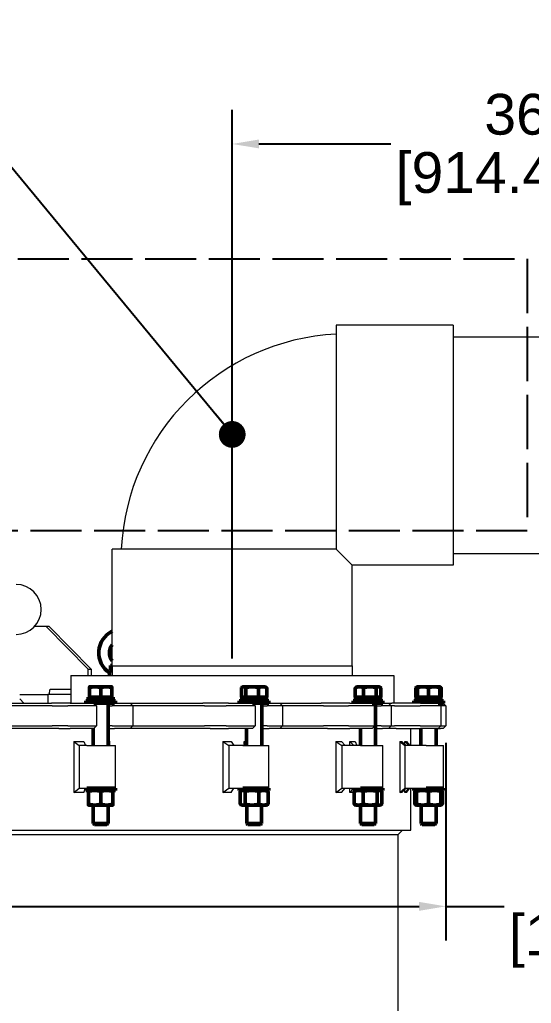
# Model space of a CAD drawing. Header units: inches. Extents: x 20 to 536, y 8 to 344.
# Drawn here: x 118.5 to 148.6, y 117.7 to 175.6 of the extents above; entities that cross this region are included whole.
import ezdxf

# ---------------------------------------------------------------- set-up
doc = ezdxf.new("R2010")
doc.units = ezdxf.units.IN
doc.header["$LTSCALE"] = 16
doc.header["$MEASUREMENT"] = 0
doc.linetypes.add('DASHED_SPACE', pattern=[0.2067, 0.1654, -0.0413])
for name, color, linetype, lineweight in [('Dimension (ANSI)', 7, 'Continuous', 25), ('Sketch Geometry (ANSI)', 7, 'Continuous', 25), ('Symbol (ANSI)', 7, 'Continuous', 25), ('Visible (ANSI)', 7, 'Continuous', 50)]:
    doc.layers.add(name, color=color, linetype=linetype, lineweight=lineweight)
doc.styles.add('MEMCOR Medium', font='arial.ttf')
doc.styles.add('Standard D-E', font='arial.ttf')
doc.dimstyles.new('Default (ANSI)', dxfattribs={"dimscale": 16, "dimtxt": 0.15, "dimasz": 0.098425, "dimexe": 0.125, "dimexo": 0.0625, "dimgap": 0.031496, "dimtad": 0, "dimtih": 1, "dimtoh": 1, "dimdec": 4, "dimrnd": 1e-08, "dimzin": 3, "dimdsep": 46, "dimlunit": 5, "dimtxsty": 'MEMCOR Medium', "dimcen": 0.09, "dimdle": 0.393701, "dimclrd": 256, "dimclre": 256, "dimclrt": 256, "dimadec": 0, "dimazin": 1, "dimtfac": 0.8, "dimtofl": 0, "dimtmove": 0, "dimatfit": 3, "dimfxl": 1, "dimfrac": 1, "dimtolj": 1, "dimtzin": 4, "dimlwd": -1, "dimlwe": -1, "dimarcsym": 0})
doc.dimstyles.new('in [mm] D-E NeptuneBenson', dxfattribs={"dimscale": 16, "dimtxt": 0.15, "dimasz": 0.098425, "dimexe": 0.125, "dimexo": 0.063, "dimgap": 0.031496, "dimtad": 0, "dimtih": 1, "dimtoh": 1, "dimdec": 4, "dimrnd": 1e-08, "dimzin": 3, "dimdsep": 46, "dimlunit": 5, "dimtxsty": 'Standard D-E', "dimcen": 0.09, "dimdle": 0.393701, "dimclrd": 256, "dimclre": 256, "dimclrt": 256, "dimadec": 1, "dimazin": 1, "dimtfac": 1, "dimtofl": 0, "dimtmove": 0, "dimatfit": 3, "dimfxl": 1, "dimfrac": 1, "dimtolj": 1, "dimtzin": 4, "dimlwd": -1, "dimlwe": -1, "dimarcsym": 0})
doc.dimstyles.new('in [mm] D-E NeptuneBenson$7', dxfattribs={"dimscale": 16, "dimtxt": 0.15, "dimasz": 0.098425, "dimexe": 0.125, "dimexo": 0.063, "dimgap": 0.031496, "dimtad": 0, "dimtih": 1, "dimtoh": 1, "dimdec": 4, "dimrnd": 1e-08, "dimzin": 3, "dimdsep": 46, "dimlunit": 5, "dimtxsty": 'Standard D-E', "dimcen": 0.09, "dimdle": 0.393701, "dimclrd": 256, "dimclre": 256, "dimclrt": 256, "dimadec": 1, "dimazin": 1, "dimtfac": 1, "dimtofl": 0, "dimtmove": 0, "dimatfit": 3, "dimfxl": 1, "dimfrac": 1, "dimtolj": 1, "dimtzin": 4, "dimlwd": -1, "dimlwe": -1, "dimarcsym": 0})

# ---------------------------------------------------------------- blocks, each defined once
blk = doc.blocks.new('*D20')
at = {"layer": 'Defpoints', "color": 0, "transparency": 16777216}
for p in [(131.013, 168.311), (167.013, 160.095), (131.013, 137.032)]:
    blk.add_point(p, dxfattribs=at)
at = {"layer": 'Dimension (ANSI)', "transparency": 16777216}
for p, q in [((131.013, 138.04), (131.013, 170.311)), ((167.013, 161.103), (167.013, 170.311)), ((132.587, 168.311), (140.346, 168.311)), ((165.438, 168.311), (157.68, 168.311))]:
    blk.add_line(p, q, dxfattribs=at)
for points in [[(132.587, 168.574), (132.587, 168.049), (131.013, 168.311)], [(165.438, 168.574), (165.438, 168.049), (167.013, 168.311)]]:
    blk.add_solid(points, dxfattribs=at)
at = {"layer": 'Dimension (ANSI)', "transparency": 16777216, "char_height": 2.4, "attachment_point": 5, "style": 'Standard D-E'}
for s, insert in [('\\A1; 36 in', (149.013, 170.042)), ('\\A1;[914.4 mm]', (149.013, 166.269))]:
    blk.add_mtext(s, dxfattribs=dict(at, insert=insert))
blk = doc.blocks.new('*D22')
at = {"layer": 'Defpoints', "color": 0, "transparency": 16777216}
for p in [(82.444, 134.062), (143.581, 134.062), (143.581, 123.447)]:
    blk.add_point(p, dxfattribs=at)
at = {"layer": 'Dimension (ANSI)', "transparency": 16777216}
for p, q in [((82.444, 133.062), (82.444, 121.447)), ((143.581, 133.062), (143.581, 121.447)), ((84.019, 123.447), (142.006, 123.447)), ((143.581, 123.447), (147.003, 123.447))]:
    blk.add_line(p, q, dxfattribs=at)
for points in [[(84.019, 123.71), (84.019, 123.185), (82.444, 123.447)], [(142.006, 123.71), (142.006, 123.185), (143.581, 123.447)]]:
    blk.add_solid(points, dxfattribs=at)
at = {"layer": 'Dimension (ANSI)', "transparency": 16777216, "char_height": 2.4, "attachment_point": 5, "style": 'MEMCOR Medium'}
for s, insert in [('\\A1; 61{\\H0.8x;\\S1#8;} in', (156.602, 125.916)), ('\\A1;[1552.9 mm]', (156.602, 121.405))]:
    blk.add_mtext(s, dxfattribs=dict(at, insert=insert))

msp = doc.modelspace()

# ---------------------------------------------------------------- linework, layer by layer
at = {"layer": 'Sketch Geometry (ANSI)', "linetype": 'DASHED_SPACE', "ltscale": 1.132117}
for p, q in [((24.8, 161.55149), (148.3565, 161.55149)), ((148.3565, 145.55149), (24.8, 145.55149))]:
    msp.add_line(p, q, dxfattribs=at)
at = {"layer": 'Sketch Geometry (ANSI)', "linetype": 'DASHED_SPACE', "ltscale": 1.209482}
msp.add_line((148.3565, 161.55149), (148.3565, 145.55149), dxfattribs=at)
at = {"layer": 'Visible (ANSI)', "linetype": 'Continuous', "lineweight": 18}
for p, q in [((137.13554, 157.65684), (137.13554, 144.47184)), ((144.01254, 157.65684), (137.13554, 157.65684)), ((144.01254, 157.65684), (144.01254, 143.53284)), ((144.01254, 156.96984), (159.76254, 156.96984)), ((137.13554, 144.47184), (123.95054, 144.47184)), ((123.95054, 137.59484), (123.95054, 144.47184)), ((137.13554, 144.47184), (138.07454, 143.53284)), ((144.01254, 144.21984), (159.76254, 144.21984)), ((144.01254, 143.53284), (138.07454, 143.53284)), ((138.07454, 137.59484), (138.07454, 143.53284)), ((120.07593, 139.90734), (119.37615, 139.90734)), ((120.24767, 139.90734), (120.07593, 139.90734)), ((120.07593, 139.90734), (122.53879, 137.40734)), ((122.71053, 137.40734), (120.24767, 139.90734)), ((122.53879, 137.40734), (122.71053, 137.40734)), ((122.53879, 137.03234), (122.53879, 137.40734)), ((122.71053, 137.40734), (122.71053, 137.03234)), ((123.94954, 137.59484), (138.07554, 137.59484)), ((123.94954, 137.59484), (123.94954, 137.03234)), ((138.07554, 137.59484), (138.07554, 137.03234)), ((121.51254, 137.03234), (140.51254, 137.03234)), ((121.51254, 137.03234), (121.51254, 135.40734)), ((140.51254, 137.03234), (140.51254, 135.40734)), ((120.24392, 135.90734), (120.29759, 136.21984)), ((120.29759, 136.21984), (121.51254, 136.21984)), ((118.51254, 135.90734), (120.16879, 135.90734)), ((118.51254, 135.65734), (118.76254, 135.40734)), ((121.51254, 135.90734), (120.16879, 135.90734)), ((120.16879, 135.90734), (120.16879, 135.40734)), ((115.45607, 135.40734), (120.37484, 135.40734)), ((120.4151, 135.25234), (115.46943, 135.25234)), ((121.16046, 135.40734), (120.37484, 135.40734)), ((120.4151, 135.25234), (121.01481, 135.25234)), ((121.01481, 135.25234), (121.34186, 135.25234)), ((121.48751, 135.40734), (121.16046, 135.40734)), ((122.59191, 135.25234), (121.34186, 135.25234)), ((121.48751, 135.40734), (122.54381, 135.40734)), ((122.54381, 135.40734), (122.80587, 135.40734)), ((122.8553, 135.25234), (122.59191, 135.25234)), ((122.80587, 135.40734), (122.87057, 135.40734)), ((123.02557, 135.25234), (122.8553, 135.25234)), ((122.87057, 135.40734), (123.02557, 135.25234)), ((123.02557, 135.25234), (123.02557, 134.06234)), ((123.72281, 135.25234), (123.95019, 135.25234)), ((124.27635, 135.25234), (123.95019, 135.25234)), ((124.09584, 135.40734), (124.08924, 135.40734)), ((124.09584, 135.40734), (124.21978, 135.40734)), ((124.21978, 135.40734), (124.47637, 135.40734)), ((124.53423, 135.25234), (124.27635, 135.25234)), ((124.47637, 135.40734), (125.00593, 135.40734)), ((125.16093, 135.25234), (124.53423, 135.25234)), ((125.00593, 135.40734), (129.29267, 135.40734)), ((125.00593, 135.40734), (125.16093, 135.25234)), ((129.38169, 135.25234), (125.16093, 135.25234)), ((125.16093, 135.25234), (125.16093, 134.06234)), ((130.17063, 135.40734), (129.29267, 135.40734)), ((129.38169, 135.25234), (130.05189, 135.25234)), ((130.05189, 135.25234), (130.66654, 135.25234)), ((130.78527, 135.40734), (130.17063, 135.40734)), ((132.04936, 135.25234), (130.66654, 135.25234)), ((130.78527, 135.40734), (131.95376, 135.40734)), ((131.95376, 135.40734), (132.1703, 135.40734)), ((132.267, 135.25234), (132.04936, 135.25234)), ((132.1703, 135.40734), (132.20604, 135.40734)), ((132.20604, 135.40734), (132.36104, 135.25234)), ((132.36104, 135.25234), (132.267, 135.25234)), ((132.36104, 135.25234), (132.36104, 134.06234)), ((132.74773, 135.25234), (133.0686, 135.25234)), ((133.42545, 135.25234), (133.0686, 135.25234)), ((133.18733, 135.40734), (133.17492, 135.40734)), ((133.18733, 135.40734), (133.32294, 135.40734)), ((133.32294, 135.40734), (133.52919, 135.40734)), ((133.63275, 135.25234), (133.42545, 135.25234)), ((133.52919, 135.40734), (133.80967, 135.40734)), ((133.96467, 135.25234), (133.63275, 135.25234)), ((133.80967, 135.40734), (136.24688, 135.40734)), ((133.80967, 135.40734), (133.96467, 135.25234)), ((136.37393, 135.25234), (133.96467, 135.25234)), ((133.96467, 135.25234), (133.96467, 134.06234)), ((137.11128, 135.40734), (136.24688, 135.40734)), ((136.37393, 135.25234), (137.03378, 135.25234)), ((137.03378, 135.25234), (137.86188, 135.25234)), ((137.93938, 135.40734), (137.11128, 135.40734)), ((139.21068, 135.25234), (137.86188, 135.25234)), ((137.93938, 135.40734), (139.07912, 135.40734)), ((139.07912, 135.40734), (139.22403, 135.40734)), ((139.35633, 135.25234), (139.21068, 135.25234)), ((139.22403, 135.40734), (139.23795, 135.40734)), ((139.23795, 135.40734), (139.39295, 135.25234)), ((139.39295, 135.25234), (139.35633, 135.25234)), ((139.39295, 135.25234), (139.39295, 134.06234)), ((139.44628, 135.25234), (139.76795, 135.25234)), ((140.11245, 135.25234), (139.76795, 135.25234)), ((139.87378, 135.40734), (139.97636, 135.40734)), ((139.97636, 135.40734), (140.10741, 135.40734)), ((140.10741, 135.40734), (140.20688, 135.40734)), ((140.24416, 135.25234), (140.11245, 135.25234)), ((140.20688, 135.40734), (140.39868, 135.40734)), ((140.20688, 135.40734), (140.36188, 135.25234)), ((140.36188, 135.25234), (140.24416, 135.25234)), ((140.54844, 135.25234), (140.36188, 135.25234)), ((140.36188, 135.25234), (140.36188, 134.06234)), ((141.14526, 135.40734), (140.39868, 135.40734)), ((140.54844, 135.25234), (141.11835, 135.25234)), ((141.11835, 135.25234), (142.06003, 135.25234)), ((142.08695, 135.40734), (141.14526, 135.40734)), ((143.21212, 135.25234), (142.06003, 135.25234)), ((142.08695, 135.40734), (143.06046, 135.40734)), ((143.06046, 135.40734), (143.11627, 135.40734)), ((143.11627, 135.40734), (143.11814, 135.40734)), ((143.11814, 135.40734), (143.27314, 135.25234)), ((143.26821, 135.25234), (143.21212, 135.25234)), ((143.27314, 135.25234), (143.26821, 135.25234)), ((143.53081, 135.25234), (143.27314, 135.25234)), ((143.27314, 135.25234), (143.27314, 134.06234)), ((143.42598, 135.40734), (143.58098, 135.25234)), ((143.57105, 135.25234), (143.53081, 135.25234)), ((143.58098, 135.25234), (143.57105, 135.25234)), ((143.58098, 135.25234), (143.58098, 134.06234)), ((120.82119, 133.90734), (115.04985, 133.90734)), ((115.46943, 134.06234), (120.4151, 134.06234)), ((121.01481, 134.06234), (120.4151, 134.06234)), ((120.82119, 133.90734), (121.16046, 133.90734)), ((121.34186, 134.06234), (121.01481, 134.06234)), ((121.16046, 133.90734), (121.48751, 133.90734)), ((121.34186, 134.06234), (122.59191, 134.06234)), ((122.54381, 133.90734), (121.48751, 133.90734)), ((122.80587, 133.90734), (122.54381, 133.90734)), ((122.59191, 134.06234), (122.8553, 134.06234)), ((122.87057, 133.90734), (122.80587, 133.90734)), ((122.8553, 134.06234), (123.02557, 134.06234)), ((122.87057, 133.90734), (123.02557, 134.06234)), ((123.95019, 134.06234), (123.72281, 134.06234)), ((123.72281, 133.90734), (123.73644, 133.90734)), ((123.73644, 133.90734), (124.09584, 133.90734)), ((123.95019, 134.06234), (124.27635, 134.06234)), ((124.21978, 133.90734), (124.09584, 133.90734)), ((124.47637, 133.90734), (124.21978, 133.90734)), ((124.27635, 134.06234), (124.53423, 134.06234)), ((125.00593, 133.90734), (124.47637, 133.90734)), ((124.53423, 134.06234), (125.16093, 134.06234)), ((125.00593, 133.90734), (125.16093, 134.06234)), ((129.72531, 133.90734), (125.00593, 133.90734)), ((125.16093, 134.06234), (129.38169, 134.06234)), ((130.05189, 134.06234), (129.38169, 134.06234)), ((129.72531, 133.90734), (130.17063, 133.90734)), ((130.66654, 134.06234), (130.05189, 134.06234)), ((130.17063, 133.90734), (130.78527, 133.90734)), ((130.66654, 134.06234), (132.04936, 134.06234)), ((131.95376, 133.90734), (130.78527, 133.90734)), ((132.1703, 133.90734), (131.95376, 133.90734)), ((132.04936, 134.06234), (132.267, 134.06234)), ((132.20604, 133.90734), (132.1703, 133.90734)), ((132.20604, 133.90734), (132.36104, 134.06234)), ((132.267, 134.06234), (132.36104, 134.06234)), ((133.0686, 134.06234), (132.74773, 134.06234)), ((132.74773, 133.90734), (133.18733, 133.90734)), ((133.0686, 134.06234), (133.42545, 134.06234)), ((133.32294, 133.90734), (133.18733, 133.90734)), ((133.52919, 133.90734), (133.32294, 133.90734)), ((133.42545, 134.06234), (133.63275, 134.06234)), ((133.80967, 133.90734), (133.52919, 133.90734)), ((133.63275, 134.06234), (133.96467, 134.06234)), ((133.80967, 133.90734), (133.96467, 134.06234)), ((136.61362, 133.90734), (133.80967, 133.90734)), ((133.96467, 134.06234), (136.37393, 134.06234)), ((137.03378, 134.06234), (136.37393, 134.06234)), ((136.61362, 133.90734), (137.11128, 133.90734)), ((137.86188, 134.06234), (137.03378, 134.06234)), ((137.11128, 133.90734), (137.93938, 133.90734)), ((137.86188, 134.06234), (139.21068, 134.06234)), ((139.07912, 133.90734), (137.93938, 133.90734)), ((139.22403, 133.90734), (139.07912, 133.90734)), ((139.21068, 134.06234), (139.35633, 134.06234)), ((139.23795, 133.90734), (139.22403, 133.90734)), ((139.23795, 133.90734), (139.39295, 134.06234)), ((139.35633, 134.06234), (139.39295, 134.06234)), ((139.76795, 134.06234), (139.44628, 134.06234)), ((139.44628, 133.90734), (139.84545, 133.90734)), ((139.76795, 134.06234), (140.11245, 134.06234)), ((139.97636, 133.90734), (139.84545, 133.90734)), ((140.10741, 133.90734), (139.97636, 133.90734)), ((140.20688, 133.90734), (140.10741, 133.90734)), ((140.11245, 134.06234), (140.24416, 134.06234)), ((140.20688, 133.90734), (140.36188, 134.06234)), ((140.65529, 133.90734), (140.20688, 133.90734)), ((140.24416, 134.06234), (140.36188, 134.06234)), ((140.36188, 134.06234), (140.54844, 134.06234)), ((141.11835, 134.06234), (140.54844, 134.06234)), ((140.65529, 133.90734), (141.14526, 133.90734)), ((142.06003, 134.06234), (141.11835, 134.06234)), ((141.14526, 133.90734), (142.08695, 133.90734)), ((141.51387, 132.90734), (141.51387, 133.90734)), ((142.06003, 134.06234), (143.21212, 134.06234)), ((143.06046, 133.90734), (142.08695, 133.90734)), ((143.11627, 133.90734), (143.06046, 133.90734)), ((143.11814, 133.90734), (143.11627, 133.90734)), ((143.11814, 133.90734), (143.27314, 134.06234)), ((143.11814, 133.90734), (143.26712, 133.90734)), ((143.21212, 134.06234), (143.26821, 134.06234)), ((143.37755, 133.90734), (143.26712, 133.90734)), ((143.26821, 134.06234), (143.27314, 134.06234)), ((143.27314, 134.06234), (143.53081, 134.06234)), ((143.41759, 133.90734), (143.37755, 133.90734)), ((143.42598, 133.90734), (143.41759, 133.90734)), ((143.42598, 133.90734), (143.58098, 134.06234)), ((143.53081, 134.06234), (143.57105, 134.06234)), ((143.57105, 134.06234), (143.58098, 134.06234)), ((121.69591, 133.15724), (121.69591, 130.15744)), ((121.69591, 133.15724), (122.29333, 133.15724)), ((121.69591, 133.15724), (122.01926, 132.90734)), ((122.29333, 133.15724), (122.37471, 132.90734)), ((123.72281, 133.15724), (123.81003, 133.15724)), ((123.81003, 133.15724), (123.72281, 133.00826)), ((123.81003, 132.90734), (123.81003, 133.15724)), ((130.45684, 133.15724), (130.45684, 130.15744)), ((130.45684, 133.15724), (130.95038, 133.15724)), ((130.45684, 133.15724), (130.81464, 132.90734)), ((130.95038, 133.15724), (131.10767, 132.90734)), ((131.70976, 133.15724), (131.85273, 132.93932)), ((131.70976, 132.90734), (131.70976, 133.15724)), ((131.70976, 133.15724), (131.85273, 133.15724)), ((137.11373, 133.15724), (137.11373, 130.15744)), ((137.11373, 133.15724), (137.44385, 133.15724)), ((137.11373, 133.15724), (137.46282, 132.90734)), ((137.44385, 133.15724), (137.65809, 132.90734)), ((137.93951, 133.15724), (138.15809, 132.90734)), ((137.93951, 132.90734), (137.93951, 133.15724)), ((137.93951, 133.15724), (138.23863, 133.15724)), ((138.23863, 133.15724), (138.33782, 132.90734)), ((140.86366, 133.15724), (140.86366, 130.15744)), ((140.86366, 133.15724), (140.99055, 133.15724)), ((140.86366, 133.15724), (141.16194, 132.90734)), ((140.99055, 133.15724), (141.23589, 132.90734)), ((141.16269, 133.15724), (141.40954, 132.90734)), ((141.16269, 132.9819), (141.16269, 133.15724)), ((141.16269, 133.15724), (141.25434, 133.15724)), ((141.25434, 133.15724), (141.46582, 132.90734)), ((122.45308, 132.90734), (122.01926, 132.90734)), ((122.01926, 132.90734), (122.01926, 130.40734)), ((122.45308, 132.90734), (124.15031, 132.90734)), ((124.15031, 130.40734), (124.15031, 132.90734)), ((131.62995, 132.90734), (130.81464, 132.90734)), ((130.81464, 132.90734), (130.81464, 130.40734)), ((131.62995, 132.90734), (133.17523, 132.90734)), ((133.17523, 130.40734), (133.17523, 132.90734)), ((138.56128, 132.90734), (137.46282, 132.90734)), ((137.46282, 132.90734), (137.46282, 130.40734)), ((138.56128, 132.90734), (139.87378, 132.90734)), ((139.87378, 130.40734), (139.87378, 132.90734)), ((142.41106, 132.90734), (141.16194, 132.90734)), ((141.16194, 132.90734), (141.16194, 130.40734)), ((142.41106, 132.90734), (143.438, 132.90734)), ((143.438, 130.40734), (143.438, 132.90734)), ((121.69591, 130.15744), (122.01926, 130.40734)), ((122.01926, 130.40734), (122.45308, 130.40734)), ((122.29333, 130.15744), (122.37471, 130.40734)), ((124.15031, 130.40734), (122.45308, 130.40734)), ((130.45684, 130.15744), (130.81464, 130.40734)), ((130.81464, 130.40734), (131.62995, 130.40734)), ((130.95038, 130.15744), (131.10767, 130.40734)), ((133.17523, 130.40734), (131.62995, 130.40734)), ((137.11373, 130.15744), (137.46282, 130.40734)), ((137.44385, 130.15744), (137.65809, 130.40734)), ((137.46282, 130.40734), (138.56128, 130.40734)), ((137.93951, 130.15744), (137.93951, 130.40734)), ((137.93951, 130.15744), (138.12378, 130.36812)), ((139.87378, 130.40734), (138.56128, 130.40734)), ((140.86366, 130.15744), (141.16194, 130.40734)), ((140.99055, 130.15744), (141.23589, 130.40734)), ((141.16194, 130.40734), (142.41106, 130.40734)), ((141.16269, 130.15744), (141.40954, 130.40734)), ((141.16269, 130.15744), (141.16269, 130.33278)), ((141.25434, 130.15744), (141.46582, 130.40734)), ((141.51387, 127.93859), (141.51387, 130.40734)), ((143.438, 130.40734), (142.41106, 130.40734)), ((122.29333, 130.15744), (121.69591, 130.15744)), ((130.95038, 130.15744), (130.45684, 130.15744)), ((137.44385, 130.15744), (137.11373, 130.15744)), ((138.18145, 130.15744), (137.93951, 130.15744)), ((140.99055, 130.15744), (140.86366, 130.15744)), ((141.25434, 130.15744), (141.16269, 130.15744)), ((84.51121, 127.93859), (141.51387, 127.93859)), ((141.48261, 127.90734), (84.54246, 127.90734)), ((140.76196, 127.65734), (85.26051, 127.65734)), ((140.76196, 127.65734), (141.01194, 127.90734)), ((140.76456, 106.32103), (140.76456, 127.65994))]:
    msp.add_line(p, q, dxfattribs=at)
at = {"layer": 'Visible (ANSI)'}
for p, q in [((123.79514, 137.03234), (123.79514, 137.18882)), ((123.95054, 137.61926), (123.85828, 137.61926)), ((122.61857, 135.76697), (122.61857, 136.31238)), ((122.61931, 136.37097), (122.61931, 136.37097)), ((122.94841, 136.37097), (122.61931, 136.37097)), ((122.61931, 136.37097), (122.61931, 136.37097)), ((122.62004, 135.76697), (122.62004, 136.31238)), ((123.60441, 136.37097), (122.94841, 136.37097)), ((123.27678, 135.76697), (123.27678, 136.31238)), ((123.93131, 136.37097), (123.60441, 136.37097)), ((123.93131, 136.37097), (123.93131, 136.37097)), ((123.93204, 135.76697), (123.93204, 136.31238)), ((131.55401, 135.76697), (131.55401, 136.31238)), ((131.64423, 136.37097), (131.60164, 136.34638)), ((131.68423, 136.37097), (131.64423, 136.37097)), ((132.18757, 136.37097), (131.68423, 136.37097)), ((131.81446, 135.76697), (131.81446, 136.31238)), ((132.80358, 136.37097), (132.18757, 136.37097)), ((132.56069, 135.76697), (132.56069, 136.31238)), ((132.95623, 136.37097), (132.80358, 136.37097)), ((132.95623, 136.37097), (132.99883, 136.34638)), ((133.04646, 135.76697), (133.04646, 136.31238)), ((138.25306, 135.76697), (138.25306, 136.31238)), ((138.34278, 136.37097), (138.30117, 136.34695)), ((138.49708, 136.37097), (138.34278, 136.37097)), ((139.11395, 136.37097), (138.49708, 136.37097)), ((138.74109, 135.76697), (138.74109, 136.31238)), ((139.61565, 136.37097), (139.11395, 136.37097)), ((139.48681, 135.76697), (139.48681, 136.31238)), ((139.65478, 136.37097), (139.61565, 136.37097)), ((139.65478, 136.37097), (139.69639, 136.34695)), ((139.7445, 135.76697), (139.7445, 136.31238)), ((141.81677, 135.76697), (141.81677, 136.31238)), ((141.907, 136.37097), (141.86441, 136.34638)), ((141.90627, 135.76697), (141.90627, 136.31238)), ((141.90701, 136.37097), (141.907, 136.37097)), ((141.907, 136.37097), (141.907, 136.37097)), ((142.23611, 136.37097), (141.90701, 136.37097)), ((141.90774, 135.76697), (141.90774, 136.31238)), ((142.89211, 136.37097), (142.23611, 136.37097)), ((142.56447, 135.76697), (142.56447, 136.31238)), ((143.219, 136.37097), (142.89211, 136.37097)), ((143.219, 136.37097), (143.21901, 136.37097)), ((143.21901, 136.37097), (143.2616, 136.34638)), ((143.21974, 135.76697), (143.21974, 136.31238)), ((143.30923, 135.76697), (143.30923, 136.31238)), ((124.15031, 135.54797), (122.40031, 135.54797)), ((122.40031, 135.40734), (122.40031, 135.54797)), ((122.54581, 135.76697), (124.00481, 135.76697)), ((122.54581, 135.76697), (122.54581, 135.54797)), ((122.61931, 135.76697), (122.61857, 135.76697)), ((122.62004, 135.76697), (122.61931, 135.76697)), ((122.61931, 135.76697), (122.61931, 135.76697)), ((122.94841, 135.76697), (122.62004, 135.76697)), ((123.27678, 135.76697), (122.94841, 135.76697)), ((123.60441, 135.76697), (123.27678, 135.76697)), ((123.93204, 135.76697), (123.60441, 135.76697)), ((123.93131, 135.76697), (123.93131, 135.76697)), ((124.00481, 135.76697), (124.00481, 135.54797)), ((124.15031, 135.40734), (124.15031, 135.54797)), ((133.17523, 135.54797), (131.42523, 135.54797)), ((131.42523, 135.40734), (131.42523, 135.54797)), ((131.68423, 135.76697), (131.55401, 135.76697)), ((131.57073, 135.76697), (133.02973, 135.76697)), ((131.57073, 135.76697), (131.57073, 135.54797)), ((131.64423, 135.76697), (131.64423, 135.76697)), ((131.81446, 135.76697), (131.68423, 135.76697)), ((132.18757, 135.76697), (131.81446, 135.76697)), ((132.56069, 135.76697), (132.18757, 135.76697)), ((132.80358, 135.76697), (132.56069, 135.76697)), ((133.04646, 135.76697), (132.80358, 135.76697)), ((132.95623, 135.76697), (132.95623, 135.76697)), ((133.02973, 135.76697), (133.02973, 135.54797)), ((133.17523, 135.40734), (133.17523, 135.54797)), ((139.87378, 135.54797), (138.12378, 135.54797)), ((138.12378, 135.40734), (138.12378, 135.54797)), ((138.49708, 135.76697), (138.25306, 135.76697)), ((138.26928, 135.76697), (139.72828, 135.76697)), ((138.26928, 135.76697), (138.26928, 135.54797)), ((138.34278, 135.76697), (138.34278, 135.76697)), ((138.74109, 135.76697), (138.49708, 135.76697)), ((139.11395, 135.76697), (138.74109, 135.76697)), ((139.48681, 135.76697), (139.11395, 135.76697)), ((139.61565, 135.76697), (139.48681, 135.76697)), ((139.7445, 135.76697), (139.61565, 135.76697)), ((139.65478, 135.76697), (139.65478, 135.76697)), ((139.72828, 135.76697), (139.72828, 135.54797)), ((139.87378, 135.40734), (139.87378, 135.54797)), ((143.438, 135.54797), (141.688, 135.54797)), ((141.688, 135.40734), (141.688, 135.54797)), ((141.90627, 135.76697), (141.81677, 135.76697)), ((141.8335, 135.76697), (143.2925, 135.76697)), ((141.8335, 135.76697), (141.8335, 135.54797)), ((141.90701, 135.76697), (141.90627, 135.76697)), ((141.907, 135.76697), (141.907, 135.76697)), ((141.90774, 135.76697), (141.90701, 135.76697)), ((142.23611, 135.76697), (141.90774, 135.76697)), ((142.56447, 135.76697), (142.23611, 135.76697)), ((142.89211, 135.76697), (142.56447, 135.76697)), ((143.21974, 135.76697), (142.89211, 135.76697)), ((143.219, 135.76697), (143.219, 135.76697)), ((143.30923, 135.76697), (143.21974, 135.76697)), ((143.2925, 135.76697), (143.2925, 135.54797)), ((143.438, 135.40734), (143.438, 135.54797)), ((122.87057, 135.40734), (124.08924, 135.40734)), ((123.72281, 135.40734), (123.72281, 132.90734)), ((132.20604, 135.40734), (133.17492, 135.40734)), ((132.74773, 135.40734), (132.74773, 132.90734)), ((139.23795, 135.40734), (139.87378, 135.40734)), ((139.44628, 135.40734), (139.44628, 132.90734)), ((143.11814, 135.40734), (143.438, 135.40734)), ((122.82781, 133.90734), (122.82781, 132.90734)), ((131.85273, 133.90734), (131.85273, 132.90734)), ((138.55128, 133.90734), (138.55128, 132.90734)), ((142.1155, 133.90734), (142.1155, 132.90734)), ((143.0105, 133.90734), (143.0105, 132.90734)), ((122.40031, 130.26672), (122.40031, 130.40734)), ((122.40031, 130.26672), (124.15031, 130.26672)), ((124.15031, 130.40734), (122.45308, 130.40734)), ((122.55631, 130.26672), (122.55631, 130.26672)), ((123.99431, 130.26672), (123.99431, 130.26672)), ((124.15031, 130.26672), (124.15031, 130.40734)), ((131.42523, 130.26672), (131.42523, 130.40734)), ((131.42523, 130.26672), (133.17523, 130.26672)), ((131.58123, 130.26672), (131.53455, 130.24495)), ((133.17523, 130.40734), (131.62995, 130.40734)), ((133.01923, 130.26672), (133.06592, 130.24495)), ((133.17523, 130.26672), (133.17523, 130.40734)), ((138.12378, 130.26672), (138.12378, 130.40734)), ((138.12378, 130.26672), (139.87378, 130.26672)), ((138.27978, 130.26672), (138.23418, 130.24545)), ((139.87378, 130.40734), (138.56128, 130.40734)), ((139.71778, 130.26672), (139.76339, 130.24545)), ((139.87378, 130.26672), (139.87378, 130.40734)), ((141.688, 130.26672), (141.688, 130.40734)), ((141.688, 130.26672), (143.438, 130.26672)), ((141.844, 130.26672), (141.79732, 130.24495)), ((141.844, 130.26672), (141.844, 130.26672)), ((143.438, 130.40734), (142.41106, 130.40734)), ((143.282, 130.26672), (143.28201, 130.26672)), ((143.28201, 130.26672), (143.32869, 130.24495)), ((143.438, 130.26672), (143.438, 130.40734)), ((122.5555, 129.45958), (122.5555, 130.21485)), ((122.55711, 129.45958), (122.55711, 130.21485)), ((123.27692, 129.45958), (123.27692, 130.21485)), ((123.99511, 129.45958), (123.99511, 130.21485)), ((131.48234, 129.45958), (131.48234, 130.21485)), ((131.76781, 129.45958), (131.76781, 130.21485)), ((132.5857, 129.45958), (132.5857, 130.21485)), ((133.11813, 129.45958), (133.11813, 130.21485)), ((138.18145, 129.45958), (138.18145, 130.21485)), ((138.71634, 129.45958), (138.71634, 130.21485)), ((139.53368, 129.45958), (139.53368, 130.21485)), ((139.81612, 129.45958), (139.81612, 130.21485)), ((141.74511, 129.45958), (141.74511, 130.21485)), ((141.8432, 129.45958), (141.8432, 130.21485)), ((141.84481, 129.45958), (141.84481, 130.21485)), ((142.56461, 129.45958), (142.56461, 130.21485)), ((143.28281, 129.45958), (143.28281, 130.21485)), ((143.3809, 129.45958), (143.3809, 130.21485)), ((122.55631, 129.40772), (122.91702, 129.40772)), ((122.55631, 129.40772), (122.55631, 129.40772)), ((122.55631, 129.40772), (122.55631, 129.40772)), ((122.83781, 129.40772), (122.83781, 128.33308)), ((122.91702, 129.40772), (123.63601, 129.40772)), ((123.63601, 129.40772), (123.99431, 129.40772)), ((123.71281, 129.40772), (123.71281, 128.33308)), ((123.99431, 129.40772), (123.99431, 129.40772)), ((131.58123, 129.40772), (131.53455, 129.42949)), ((131.58123, 129.40772), (131.62507, 129.40772)), ((131.62507, 129.40772), (132.17676, 129.40772)), ((131.86273, 129.40772), (131.86273, 128.33308)), ((132.17676, 129.40772), (132.85192, 129.40772)), ((132.73773, 129.40772), (132.73773, 128.33308)), ((132.85192, 129.40772), (133.01923, 129.40772)), ((133.01923, 129.40772), (133.06592, 129.42949)), ((138.27978, 129.40772), (138.23418, 129.42898)), ((138.27978, 129.40772), (138.44889, 129.40772)), ((138.44889, 129.40772), (139.12501, 129.40772)), ((138.56128, 129.40772), (138.56128, 128.33308)), ((139.12501, 129.40772), (139.6749, 129.40772)), ((139.43628, 129.40772), (139.43628, 128.33308)), ((139.6749, 129.40772), (139.71778, 129.40772)), ((139.71778, 129.40772), (139.76339, 129.42898)), ((141.844, 129.40772), (141.79732, 129.42949)), ((141.844, 129.40772), (141.84401, 129.40772)), ((141.844, 129.40772), (141.844, 129.40772)), ((141.84401, 129.40772), (142.20471, 129.40772)), ((142.1255, 129.40772), (142.1255, 128.33308)), ((142.20471, 129.40772), (142.92371, 129.40772)), ((142.92371, 129.40772), (143.282, 129.40772)), ((143.0005, 129.40772), (143.0005, 128.33308)), ((143.282, 129.40772), (143.28201, 129.40772)), ((143.28201, 129.40772), (143.32869, 129.42949)), ((122.83781, 128.33308), (123.71281, 128.33308)), ((122.90597, 128.26697), (122.83781, 128.33308)), ((123.64465, 128.26697), (122.90597, 128.26697)), ((123.64465, 128.26697), (123.71281, 128.33308)), ((131.86273, 128.33308), (132.73773, 128.33308)), ((131.9309, 128.26697), (131.86273, 128.33308)), ((132.66957, 128.26697), (131.9309, 128.26697)), ((132.66957, 128.26697), (132.73773, 128.33308)), ((138.56128, 128.33308), (139.43628, 128.33308)), ((138.62944, 128.26697), (138.56128, 128.33308)), ((139.36812, 128.26697), (138.62944, 128.26697)), ((139.36812, 128.26697), (139.43628, 128.33308)), ((142.1255, 128.33308), (143.0005, 128.33308)), ((142.19367, 128.26697), (142.1255, 128.33308)), ((142.93234, 128.26697), (142.19367, 128.26697)), ((142.93234, 128.26697), (143.0005, 128.33308))]:
    msp.add_line(p, q, dxfattribs=at)
at = {"layer": 'Visible (ANSI)', "linetype": 'Continuous', "lineweight": 18}
for centre, radius, start, end in [((137.82254, 143.78484), 13.356, 92.948456, 177.051544), ((118.30686, 140.9174), 1.47092, 270, 90)]:
    msp.add_arc(centre, radius, start, end, dxfattribs=at)
at = {"layer": 'Visible (ANSI)'}
for radius, start, end in [(1.41732, 116.4816461, 236.2510114), (0.7874, 143.3829485, 216.6170515)]:
    msp.add_arc((124.58254, 138.36729), radius, start, end, dxfattribs=at)
for points, knots in [([(123.85828, 137.61926), (123.86153, 137.56265), (123.86206, 137.50444), (123.8539, 137.40023), (123.84726, 137.36106), (123.83285, 137.29573), (123.82432, 137.26735), (123.80897, 137.22233), (123.80247, 137.20639), (123.79637, 137.19167), (123.79516, 137.18881), (123.79515, 137.18881)], [0.0001018, 0.0001018, 0.0001018, 0.0001018, 0.4360614, 0.4360614, 0.81037425, 0.81037425, 1.20283151, 1.20283151, 1.59567121, 1.59567121, 1.84507114, 1.84507114, 1.84507114, 1.84507114]), ([(123.95054, 137.63945), (123.93605, 137.63613), (123.92123, 137.63281), (123.89047, 137.62608), (123.87446, 137.62265), (123.85828, 137.61926)], [2.496904023, 2.496904023, 2.496904023, 2.496904023, 2.627242149, 2.627242149, 2.763852394, 2.763852394, 2.763852394, 2.763852394])]:
    msp.add_open_spline(points, degree=3, knots=knots, dxfattribs=at)
for points, weights in [([(122.61931, 136.37097), (122.61897, 136.37097), (122.61857, 136.31238)], [1, 1.0379548493, 1]), ([(122.62004, 136.31238), (122.61965, 136.37097), (122.61931, 136.37097)], [1, 1.0379548493, 1]), ([(122.94841, 136.37097), (122.79601, 136.37097), (122.62004, 136.31238)], [1, 1.0379548493, 1]), ([(123.27678, 136.31238), (123.1008, 136.37097), (122.94841, 136.37097)], [1, 1.0379548493, 1]), ([(123.60441, 136.37097), (123.45235, 136.37097), (123.27678, 136.31238)], [1, 1.0379548493, 1]), ([(123.93204, 136.31238), (123.75646, 136.37097), (123.60441, 136.37097)], [1, 1.0379548493, 1]), ([(123.93131, 136.37097), (123.93165, 136.37077), (123.93204, 136.31238)], [1.00026380666, 1.03782248436, 1]), ([(131.68423, 136.37097), (131.62379, 136.37097), (131.55401, 136.31238)], [1, 1.0379548493, 1]), ([(131.81446, 136.31238), (131.74467, 136.37097), (131.68423, 136.37097)], [1, 1.0379548493, 1]), ([(132.18757, 136.37097), (132.01441, 136.37097), (131.81446, 136.31238)], [1, 1.0379548493, 1]), ([(132.56069, 136.31238), (132.36074, 136.37097), (132.18757, 136.37097)], [1, 1.0379548493, 1]), ([(132.80358, 136.37097), (132.69085, 136.37097), (132.56069, 136.31238)], [1, 1.0379548493, 1]), ([(133.04646, 136.31238), (132.9163, 136.37097), (132.80358, 136.37097)], [1, 1.0379548493, 1]), ([(132.99883, 136.34638), (133.02168, 136.33318), (133.04646, 136.31238)], [1.01719100565, 1.01315491386, 1]), ([(138.49708, 136.37097), (138.38383, 136.37097), (138.25306, 136.31238)], [1, 1.0379548493, 1]), ([(138.25306, 136.31238), (138.27811, 136.33363), (138.30117, 136.34695)], [1, 1.01344146313, 1.01736251269]), ([(138.74109, 136.31238), (138.61032, 136.37097), (138.49708, 136.37097)], [1, 1.0379548493, 1]), ([(139.11395, 136.37097), (138.9409, 136.37097), (138.74109, 136.31238)], [1, 1.0379548493, 1]), ([(139.48681, 136.31238), (139.28699, 136.37097), (139.11395, 136.37097)], [1, 1.0379548493, 1]), ([(139.61565, 136.37097), (139.55586, 136.37097), (139.48681, 136.31238)], [1, 1.0379548493, 1]), ([(139.7445, 136.31238), (139.67545, 136.37097), (139.61565, 136.37097)], [1, 1.0379548493, 1]), ([(141.90678, 136.365), (141.86466, 136.35258), (141.81677, 136.31238)], [1.01657159114, 1.02573438582, 1]), ([(141.90701, 136.37097), (141.90666, 136.37097), (141.90627, 136.31238)], [1, 1.0379548493, 1]), ([(141.90774, 136.31238), (141.90735, 136.37097), (141.90701, 136.37097)], [1, 1.0379548493, 1]), ([(142.23611, 136.37097), (142.08371, 136.37097), (141.90774, 136.31238)], [1, 1.0379548493, 1]), ([(142.56447, 136.31238), (142.3885, 136.37097), (142.23611, 136.37097)], [1, 1.0379548493, 1]), ([(142.89211, 136.37097), (142.74005, 136.37097), (142.56447, 136.31238)], [1, 1.0379548493, 1]), ([(143.21974, 136.31238), (143.04416, 136.37097), (142.89211, 136.37097)], [1, 1.0379548493, 1]), ([(143.21901, 136.37097), (143.21935, 136.37077), (143.21974, 136.31238)], [1.00026380666, 1.03782248436, 1]), ([(143.30923, 136.31238), (143.26252, 136.33341), (143.21947, 136.34666)], [1, 1.01329823303, 1.01727786751]), ([(143.2616, 136.34638), (143.28445, 136.33318), (143.30923, 136.31238)], [1.01719100565, 1.01315491386, 1]), ([(122.55631, 130.26672), (122.55593, 130.26672), (122.5555, 130.21485)], [1, 1.0379548493, 1]), ([(122.55711, 130.21485), (122.55668, 130.26672), (122.55631, 130.26672)], [1, 1.0379548493, 1]), ([(122.91702, 130.26672), (122.74998, 130.26672), (122.55711, 130.21485)], [1, 1.0379548493, 1]), ([(123.27692, 130.21485), (123.08405, 130.26672), (122.91702, 130.26672)], [1, 1.0379548493, 1]), ([(123.63601, 130.26672), (123.46936, 130.26672), (123.27692, 130.21485)], [1, 1.0379548493, 1]), ([(123.99511, 130.21485), (123.80267, 130.26672), (123.63601, 130.26672)], [1, 1.0379548493, 1]), ([(123.99431, 130.26672), (123.99468, 130.26654), (123.99511, 130.21485)], [1.00026380666, 1.03782248436, 1]), ([(131.62507, 130.26672), (131.55883, 130.26672), (131.48234, 130.21485)], [1, 1.0379548493, 1]), ([(131.76781, 130.21485), (131.69132, 130.26672), (131.62507, 130.26672)], [1, 1.0379548493, 1]), ([(132.17676, 130.26672), (131.98696, 130.26672), (131.76781, 130.21485)], [1, 1.0379548493, 1]), ([(132.5857, 130.21485), (132.36655, 130.26672), (132.17676, 130.26672)], [1, 1.0379548493, 1]), ([(132.85192, 130.26672), (132.72837, 130.26672), (132.5857, 130.21485)], [1, 1.0379548493, 1]), ([(133.11813, 130.21485), (132.97547, 130.26672), (132.85192, 130.26672)], [1, 1.0379548493, 1]), ([(133.06592, 130.24495), (133.09097, 130.23327), (133.11813, 130.21485)], [1.01719100565, 1.01315491386, 1]), ([(138.44889, 130.26672), (138.32477, 130.26672), (138.18145, 130.21485)], [1, 1.0379548493, 1]), ([(138.18145, 130.21485), (138.2089, 130.23366), (138.23418, 130.24545)], [1, 1.01344146313, 1.01736251269]), ([(138.71634, 130.21485), (138.57302, 130.26672), (138.44889, 130.26672)], [1, 1.0379548493, 1]), ([(139.12501, 130.26672), (138.93534, 130.26672), (138.71634, 130.21485)], [1, 1.0379548493, 1]), ([(139.53368, 130.21485), (139.31467, 130.26672), (139.12501, 130.26672)], [1, 1.0379548493, 1]), ([(139.6749, 130.26672), (139.60936, 130.26672), (139.53368, 130.21485)], [1, 1.0379548493, 1]), ([(139.81612, 130.21485), (139.74044, 130.26672), (139.6749, 130.26672)], [1, 1.0379548493, 1]), ([(141.84376, 130.26143), (141.79759, 130.25044), (141.74511, 130.21485)], [1.01657159114, 1.02573438582, 1]), ([(141.84401, 130.26672), (141.84363, 130.26672), (141.8432, 130.21485)], [1, 1.0379548493, 1]), ([(141.84481, 130.21485), (141.84438, 130.26672), (141.84401, 130.26672)], [1, 1.0379548493, 1]), ([(142.20471, 130.26672), (142.03768, 130.26672), (141.84481, 130.21485)], [1, 1.0379548493, 1]), ([(142.56461, 130.21485), (142.37174, 130.26672), (142.20471, 130.26672)], [1, 1.0379548493, 1]), ([(142.92371, 130.26672), (142.75705, 130.26672), (142.56461, 130.21485)], [1, 1.0379548493, 1]), ([(143.28281, 130.21485), (143.09037, 130.26672), (142.92371, 130.26672)], [1, 1.0379548493, 1]), ([(143.28201, 130.26672), (143.28238, 130.26654), (143.28281, 130.21485)], [1.00026380666, 1.03782248436, 1]), ([(143.3809, 130.21485), (143.3297, 130.23346), (143.28251, 130.2452)], [1, 1.01329823303, 1.01727786751]), ([(143.32869, 130.24495), (143.35374, 130.23327), (143.3809, 130.21485)], [1.01719100565, 1.01315491386, 1]), ([(122.5555, 129.45958), (122.55593, 129.40772), (122.55631, 129.40772)], [1, 1.0379548493, 1]), ([(122.55631, 129.40772), (122.55668, 129.40772), (122.55711, 129.45958)], [1, 1.0379548493, 1]), ([(122.55711, 129.45958), (122.74998, 129.40772), (122.91702, 129.40772)], [1, 1.0379548493, 1]), ([(122.91702, 129.40772), (123.08405, 129.40772), (123.27692, 129.45958)], [1, 1.0379548493, 1]), ([(123.27692, 129.45958), (123.46936, 129.40772), (123.63601, 129.40772)], [1, 1.0379548493, 1]), ([(123.63601, 129.40772), (123.80267, 129.40772), (123.99511, 129.45958)], [1, 1.0379548493, 1]), ([(123.99511, 129.45958), (123.99468, 129.40789), (123.99431, 129.40772)], [1, 1.03782248436, 1.00026380666]), ([(131.48234, 129.45958), (131.55883, 129.40772), (131.62507, 129.40772)], [1, 1.0379548493, 1]), ([(131.62507, 129.40772), (131.69132, 129.40772), (131.76781, 129.45958)], [1, 1.0379548493, 1]), ([(131.76781, 129.45958), (131.98696, 129.40772), (132.17676, 129.40772)], [1, 1.0379548493, 1]), ([(132.17676, 129.40772), (132.36655, 129.40772), (132.5857, 129.45958)], [1, 1.0379548493, 1]), ([(132.5857, 129.45958), (132.72837, 129.40772), (132.85192, 129.40772)], [1, 1.0379548493, 1]), ([(132.85192, 129.40772), (132.97547, 129.40772), (133.11813, 129.45958)], [1, 1.0379548493, 1]), ([(133.11813, 129.45958), (133.09097, 129.44117), (133.06592, 129.42949)], [1, 1.01315491386, 1.01719100565]), ([(138.23418, 129.42898), (138.2089, 129.44077), (138.18145, 129.45958)], [1.01736251269, 1.01344146313, 1]), ([(138.18145, 129.45958), (138.32477, 129.40772), (138.44889, 129.40772)], [1, 1.0379548493, 1]), ([(138.44889, 129.40772), (138.57302, 129.40772), (138.71634, 129.45958)], [1, 1.0379548493, 1]), ([(138.71634, 129.45958), (138.93534, 129.40772), (139.12501, 129.40772)], [1, 1.0379548493, 1]), ([(139.12501, 129.40772), (139.31467, 129.40772), (139.53368, 129.45958)], [1, 1.0379548493, 1]), ([(139.53368, 129.45958), (139.60936, 129.40772), (139.6749, 129.40772)], [1, 1.0379548493, 1]), ([(139.6749, 129.40772), (139.74044, 129.40772), (139.81612, 129.45958)], [1, 1.0379548493, 1]), ([(141.74511, 129.45958), (141.79759, 129.424), (141.84376, 129.41301)], [1, 1.02573438582, 1.01657159114]), ([(141.8432, 129.45958), (141.84363, 129.40772), (141.84401, 129.40772)], [1, 1.0379548493, 1]), ([(141.84401, 129.40772), (141.84438, 129.40772), (141.84481, 129.45958)], [1, 1.0379548493, 1]), ([(141.84481, 129.45958), (142.03768, 129.40772), (142.20471, 129.40772)], [1, 1.0379548493, 1]), ([(142.20471, 129.40772), (142.37174, 129.40772), (142.56461, 129.45958)], [1, 1.0379548493, 1]), ([(142.56461, 129.45958), (142.75705, 129.40772), (142.92371, 129.40772)], [1, 1.0379548493, 1]), ([(142.92371, 129.40772), (143.09037, 129.40772), (143.28281, 129.45958)], [1, 1.0379548493, 1]), ([(143.28281, 129.45958), (143.28238, 129.40789), (143.28201, 129.40772)], [1, 1.03782248436, 1.00026380666]), ([(143.28251, 129.42923), (143.3297, 129.44097), (143.3809, 129.45958)], [1.01727786751, 1.01329823303, 1]), ([(143.3809, 129.45958), (143.35374, 129.44117), (143.32869, 129.42949)], [1, 1.01315491386, 1.01719100565])]:
    msp.add_rational_spline(points, weights, degree=2, dxfattribs=at)
at = {"layer": 'Visible (ANSI)', "linetype": 'Continuous', "lineweight": 18}
msp.add_open_spline([(141.48261, 127.90734), (141.49303, 127.91776), (141.50345, 127.92818), (141.51387, 127.93859)], degree=3, dxfattribs=at)

# ---------------------------------------------------------------- dimensions: what is measured, and where the dimension line sits
at = {"layer": 'Dimension (ANSI)'}
for base, p1, p2, text, dimstyle, override, picture, middle in [((131.01254, 168.31138), (167.01254, 160.09484), (131.01254, 137.03234), ' <> in\\X[914.4 mm]', 'in [mm] D-E NeptuneBenson', {"dimgap": 0.031496, "dimtih": 0, "dimtoh": 0, "dimdec": 4, "dimpost": '', "dimtol": 0, "dimlim": 0, "dimtp": 0, "dimtm": 0, "dimtdec": 2, "dimatfit": 1}, '*D20', (149.01299, 168.31138)), ((143.58098, 123.44739), (82.4441, 134.06234), (143.58098, 134.06234), ' <> in\\X[1552.9 mm]', 'Default (ANSI)', {"dimgap": 0.031496, "dimtih": 0, "dimtoh": 0, "dimdec": 4, "dimpost": '', "dimtol": 0, "dimlim": 0, "dimtp": 0, "dimtm": 0, "dimtdec": 2, "dimatfit": 2}, '*D22', (156.60179, 123.44739))]:
    dim = msp.add_linear_dim(base=base, p1=p1, p2=p2, angle=180, text=text, dimstyle=dimstyle, override=override, dxfattribs=at)
    dim.commit()
    dim.dimension.update_dxf_attribs({"geometry": picture, "text_midpoint": middle, "dimtype": 160})

# ---------------------------------------------------------------- leaders
at = {"layer": 'Symbol (ANSI)', "annotation_type": 0, "has_hookline": 1, "hookline_direction": 1, "text_width": 74.83056}
msp.add_leader([(131.01254, 151.21867), (114.4502, 171.243), (112.8754, 171.243)], dimstyle='in [mm] D-E NeptuneBenson$7', override={"dimasz": 0.098425, "dimtad": 0, "dimldrblk": 'Dot'}, dxfattribs=at)

doc.saveas('drawing.dxf')
